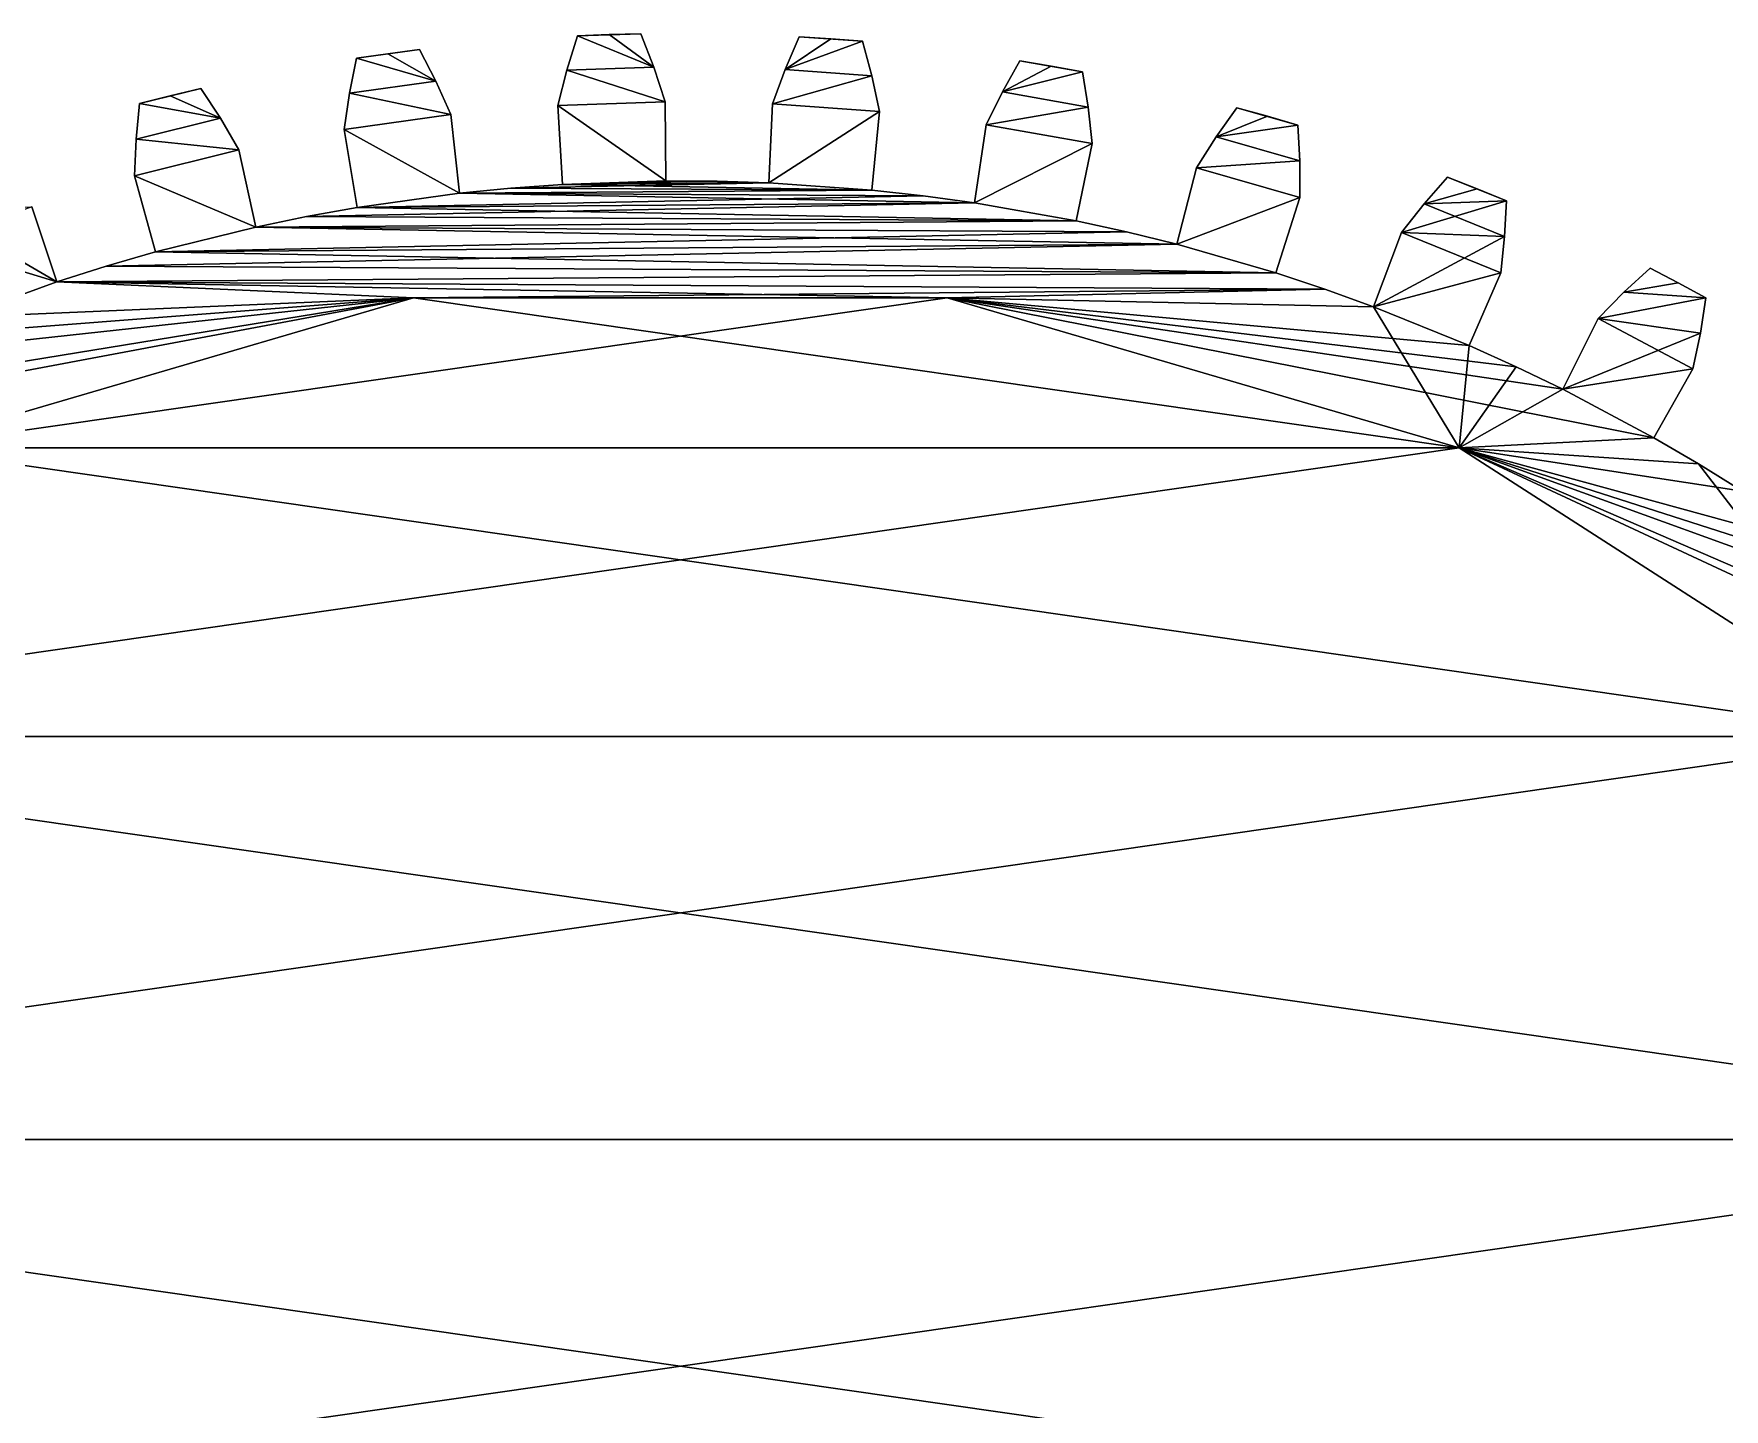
# Model space of a CAD drawing. Header units: inches. Extents: x -30 to 30, y -30 to 30.
# Drawn here: x -9.14 to 14.75, y 10.51 to 29.96 of the extents above; entities that cross this region are included whole.
import ezdxf

# ---------------------------------------------------------------- set-up
doc = ezdxf.new("R2010")
doc.units = ezdxf.units.IN
doc.header["$LTSCALE"] = 65.185185
doc.header["$MEASUREMENT"] = 0
for name, color, linetype in [('1', 7, 'CONTINUOUS'), ('2', 7, 'CONTINUOUS'), ('213', 7, 'CONTINUOUS'), ('214', 7, 'CONTINUOUS'), ('215', 7, 'CONTINUOUS'), ('216', 7, 'CONTINUOUS'), ('217', 7, 'CONTINUOUS'), ('218', 7, 'CONTINUOUS'), ('219', 7, 'CONTINUOUS'), ('220', 7, 'CONTINUOUS'), ('221', 7, 'CONTINUOUS'), ('222', 7, 'CONTINUOUS'), ('223', 7, 'CONTINUOUS'), ('224', 7, 'CONTINUOUS'), ('225', 7, 'CONTINUOUS'), ('226', 7, 'CONTINUOUS'), ('227', 7, 'CONTINUOUS'), ('228', 7, 'CONTINUOUS'), ('229', 7, 'CONTINUOUS'), ('230', 7, 'CONTINUOUS'), ('231', 7, 'CONTINUOUS'), ('232', 7, 'CONTINUOUS'), ('233', 7, 'CONTINUOUS'), ('234', 7, 'CONTINUOUS'), ('235', 7, 'CONTINUOUS'), ('236', 7, 'CONTINUOUS'), ('33', 7, 'CONTINUOUS'), ('34', 7, 'CONTINUOUS'), ('36', 7, 'CONTINUOUS'), ('363', 7, 'CONTINUOUS'), ('364', 7, 'CONTINUOUS'), ('368', 7, 'CONTINUOUS'), ('369', 7, 'CONTINUOUS'), ('37', 7, 'CONTINUOUS'), ('38', 7, 'CONTINUOUS'), ('39', 7, 'CONTINUOUS'), ('40', 7, 'CONTINUOUS'), ('41', 7, 'CONTINUOUS'), ('42', 7, 'CONTINUOUS'), ('43', 7, 'CONTINUOUS'), ('44', 7, 'CONTINUOUS'), ('45', 7, 'CONTINUOUS'), ('46', 7, 'CONTINUOUS'), ('47', 7, 'CONTINUOUS'), ('48', 7, 'CONTINUOUS'), ('49', 7, 'CONTINUOUS'), ('50', 7, 'CONTINUOUS'), ('51', 7, 'CONTINUOUS'), ('52', 7, 'CONTINUOUS'), ('53', 7, 'CONTINUOUS'), ('54', 7, 'CONTINUOUS'), ('55', 7, 'CONTINUOUS'), ('56', 7, 'CONTINUOUS'), ('57', 7, 'CONTINUOUS'), ('58', 7, 'CONTINUOUS'), ('59', 7, 'CONTINUOUS')]:
    doc.layers.add(name, color=color, linetype=linetype)

msp = doc.modelspace()

# ---------------------------------------------------------------- linework, layer by layer
at = {"layer": '1', "color": 1, "linetype": 'CONTINUOUS'}
for points in [[(-1.456, 29.931), (-0.377, 29.491), (-1.606, 29.449), (-1.456, 29.931)], [(-0.377, 29.491), (-1.456, 29.931), (-1.008, 29.95), (-0.377, 29.491)], [(-0.559, 29.961), (-0.377, 29.491), (-1.008, 29.95), (-0.559, 29.961)], [(1.681, 29.919), (2.575, 29.856), (1.481, 29.456), (1.681, 29.919)], [(2.575, 29.856), (1.681, 29.919), (2.128, 29.891), (2.575, 29.856)], [(-3.458, 29.29), (-4.576, 29.615), (-4.133, 29.68), (-3.458, 29.29)], [(-3.688, 29.739), (-3.458, 29.29), (-4.133, 29.68), (-3.688, 29.739)], [(2.575, 29.856), (2.707, 29.369), (1.481, 29.456), (2.575, 29.856)], [(-4.576, 29.615), (-3.458, 29.29), (-4.675, 29.12), (-4.576, 29.615)], [(-0.216, 28.999), (-1.734, 28.948), (-1.606, 29.449), (-0.216, 28.999)], [(-0.377, 29.491), (-0.216, 28.999), (-1.606, 29.449), (-0.377, 29.491)], [(2.707, 29.369), (1.302, 28.971), (1.481, 29.456), (2.707, 29.369)], [(4.799, 29.58), (5.682, 29.423), (4.552, 29.14), (4.799, 29.58)], [(5.682, 29.423), (5.762, 28.925), (4.552, 29.14), (5.682, 29.423)], [(5.682, 29.423), (4.799, 29.58), (5.241, 29.505), (5.682, 29.423)], [(-6.777, 29.19), (-6.501, 28.768), (-7.213, 29.086), (-6.777, 29.19)], [(-3.458, 29.29), (-3.246, 28.818), (-4.675, 29.12), (-3.458, 29.29)], [(2.707, 29.369), (2.816, 28.863), (1.302, 28.971), (2.707, 29.369)], [(-7.647, 28.974), (-6.501, 28.768), (-7.694, 28.472), (-7.647, 28.974)], [(-6.501, 28.768), (-7.647, 28.974), (-7.213, 29.086), (-6.501, 28.768)], [(-3.246, 28.818), (-4.75, 28.608), (-4.675, 29.12), (-3.246, 28.818)], [(-1.734, 28.948), (-0.216, 28.999), (-0.208, 27.881), (-1.734, 28.948)], [(-1.734, 28.948), (-0.208, 27.881), (-1.667, 27.832), (-1.734, 28.948)], [(1.302, 28.971), (2.816, 28.863), (1.252, 27.853), (1.302, 28.971)], [(5.762, 28.925), (4.323, 28.676), (4.552, 29.14), (5.762, 28.925)], [(5.762, 28.925), (5.818, 28.41), (4.323, 28.676), (5.762, 28.925)], [(7.865, 28.916), (8.726, 28.668), (7.573, 28.504), (7.865, 28.916)], [(8.726, 28.668), (7.865, 28.916), (8.297, 28.795), (8.726, 28.668)], [(-6.501, 28.768), (-6.241, 28.321), (-7.694, 28.472), (-6.501, 28.768)], [(-4.75, 28.608), (-3.246, 28.818), (-3.121, 27.706), (-4.75, 28.608)], [(2.816, 28.863), (2.708, 27.75), (1.252, 27.853), (2.816, 28.863)], [(4.323, 28.676), (5.818, 28.41), (4.156, 27.57), (4.323, 28.676)], [(-6.241, 28.321), (-7.714, 27.955), (-7.694, 28.472), (-6.241, 28.321)], [(-4.75, 28.608), (-3.121, 27.706), (-4.567, 27.505), (-4.75, 28.608)], [(8.754, 28.164), (7.297, 28.067), (7.573, 28.504), (8.754, 28.164)], [(8.726, 28.668), (8.754, 28.164), (7.573, 28.504), (8.726, 28.668)], [(-7.714, 27.955), (-6.241, 28.321), (-6, 27.228), (-7.714, 27.955)], [(5.818, 28.41), (5.593, 27.315), (4.156, 27.57), (5.818, 28.41)], [(-7.714, 27.955), (-6, 27.228), (-7.417, 26.877), (-7.714, 27.955)], [(7.297, 28.067), (8.756, 27.647), (7.015, 26.985), (7.297, 28.067)], [(8.754, 28.164), (8.756, 27.647), (7.297, 28.067), (8.754, 28.164)], [(2.708, 27.75), (-3.121, 27.706), (-2.395, 27.778), (2.708, 27.75)], [(2.708, 27.75), (3.433, 27.669), (-3.121, 27.706), (2.708, 27.75)], [(-1.667, 27.832), (2.708, 27.75), (-2.395, 27.778), (-1.667, 27.832)], [(-0.208, 27.881), (1.252, 27.853), (-1.667, 27.832), (-0.208, 27.881)], [(1.252, 27.853), (2.708, 27.75), (-1.667, 27.832), (1.252, 27.853)], [(1.252, 27.853), (-0.208, 27.881), (0.522, 27.877), (1.252, 27.853)], [(10.844, 27.936), (11.675, 27.599), (10.511, 27.557), (10.844, 27.936)], [(11.675, 27.599), (10.844, 27.936), (11.261, 27.77), (11.675, 27.599)], [(-10.628, 27.512), (-9.167, 27.513), (-8.813, 26.452), (-10.628, 27.512)], [(-10.594, 26.996), (-10.628, 27.512), (-8.813, 26.452), (-10.594, 26.996)], [(-4.567, 27.505), (5.593, 27.315), (-5.285, 27.376), (-4.567, 27.505)], [(-3.121, 27.706), (4.156, 27.57), (-4.567, 27.505), (-3.121, 27.706)], [(4.156, 27.57), (5.593, 27.315), (-4.567, 27.505), (4.156, 27.57)], [(3.433, 27.669), (4.156, 27.57), (-3.121, 27.706), (3.433, 27.669)], [(8.756, 27.647), (8.418, 26.58), (7.015, 26.985), (8.756, 27.647)], [(11.65, 27.095), (10.191, 27.151), (10.511, 27.557), (11.65, 27.095)], [(11.675, 27.599), (11.65, 27.095), (10.511, 27.557), (11.675, 27.599)], [(5.593, 27.315), (-6, 27.228), (-5.285, 27.376), (5.593, 27.315)], [(5.593, 27.315), (6.307, 27.159), (-6, 27.228), (5.593, 27.315)], [(-6, 27.228), (7.015, 26.985), (-7.417, 26.877), (-6, 27.228)], [(6.307, 27.159), (7.015, 26.985), (-6, 27.228), (6.307, 27.159)], [(10.191, 27.151), (11.598, 26.58), (9.798, 26.103), (10.191, 27.151)], [(11.65, 27.095), (11.598, 26.58), (10.191, 27.151), (11.65, 27.095)], [(-10.594, 26.996), (-8.813, 26.452), (-10.186, 25.954), (-10.594, 26.996)], [(-7.417, 26.877), (8.418, 26.58), (-8.118, 26.674), (-7.417, 26.877)], [(7.015, 26.985), (8.418, 26.58), (-7.417, 26.877), (7.015, 26.985)], [(8.418, 26.58), (-8.813, 26.452), (-8.118, 26.674), (8.418, 26.58)], [(8.418, 26.58), (9.111, 26.351), (-8.813, 26.452), (8.418, 26.58)], [(11.598, 26.58), (11.15, 25.555), (9.798, 26.103), (11.598, 26.58)], [(13.705, 26.649), (14.102, 26.441), (13.334, 26.307), (13.705, 26.649)], [(-10.186, 25.954), (-8.813, 26.452), (-3.772, 26.23), (-10.186, 25.954)], [(-8.813, 26.452), (9.111, 26.351), (3.772, 26.23), (-8.813, 26.452)], [(-8.813, 26.452), (3.772, 26.23), (-3.772, 26.23), (-8.813, 26.452)], [(9.111, 26.351), (9.798, 26.103), (3.772, 26.23), (9.111, 26.351)], [(14.496, 26.227), (12.973, 25.937), (13.334, 26.307), (14.496, 26.227)], [(14.102, 26.441), (14.496, 26.227), (13.334, 26.307), (14.102, 26.441)], [(-10.186, 25.954), (-3.772, 26.23), (-11.009, 24.105), (-10.186, 25.954)], [(12.472, 24.936), (13.76, 24.249), (3.772, 26.23), (12.472, 24.936)], [(13.76, 24.249), (11.009, 24.105), (3.772, 26.23), (13.76, 24.249)], [(11.15, 25.555), (11.815, 25.254), (3.772, 26.23), (11.15, 25.555)], [(9.798, 26.103), (11.15, 25.555), (3.772, 26.23), (9.798, 26.103)], [(11.815, 25.254), (12.472, 24.936), (3.772, 26.23), (11.815, 25.254)], [(14.496, 26.227), (14.419, 25.728), (12.973, 25.937), (14.496, 26.227)], [(12.973, 25.937), (14.312, 25.222), (12.472, 24.936), (12.973, 25.937)], [(14.419, 25.728), (14.312, 25.222), (12.973, 25.937), (14.419, 25.728)], [(14.312, 25.222), (13.76, 24.249), (12.472, 24.936), (14.312, 25.222)], [(13.76, 24.249), (14.39, 23.881), (11.009, 24.105), (13.76, 24.249)], [(18.501, 20.858), (19.041, 20.367), (11.009, 24.105), (18.501, 20.858)], [(17.384, 21.798), (18.501, 20.858), (11.009, 24.105), (17.384, 21.798)], [(19.041, 20.367), (17.354, 20.027), (11.009, 24.105), (19.041, 20.367)], [(16.22, 22.678), (16.808, 22.246), (11.009, 24.105), (16.22, 22.678)], [(15.011, 23.496), (16.22, 22.678), (11.009, 24.105), (15.011, 23.496)], [(16.808, 22.246), (17.384, 21.798), (11.009, 24.105), (16.808, 22.246)], [(14.39, 23.881), (15.011, 23.496), (11.009, 24.105), (14.39, 23.881)]]:
    msp.add_3dface(points, dxfattribs=at)
at = {"layer": '2', "color": 1, "linetype": 'CONTINUOUS'}
for points in [[(-1.456, 29.931, 6), (-1.606, 29.449, 6), (-0.377, 29.491, 6), (-1.456, 29.931, 6)], [(-1.008, 29.95, 6), (-1.456, 29.931, 6), (-0.559, 29.961, 6), (-1.008, 29.95, 6)], [(-0.559, 29.961, 6), (-1.456, 29.931, 6), (-0.377, 29.491, 6), (-0.559, 29.961, 6)], [(1.681, 29.919, 6), (1.481, 29.456, 6), (2.128, 29.891, 6), (1.681, 29.919, 6)], [(2.128, 29.891, 6), (1.481, 29.456, 6), (2.575, 29.856, 6), (2.128, 29.891, 6)], [(-4.133, 29.68, 6), (-4.576, 29.615, 6), (-3.688, 29.739, 6), (-4.133, 29.68, 6)], [(-3.688, 29.739, 6), (-4.576, 29.615, 6), (-3.458, 29.29, 6), (-3.688, 29.739, 6)], [(2.575, 29.856, 6), (1.481, 29.456, 6), (2.707, 29.369, 6), (2.575, 29.856, 6)], [(-4.576, 29.615, 6), (-4.675, 29.12, 6), (-3.458, 29.29, 6), (-4.576, 29.615, 6)], [(-1.606, 29.449, 6), (-1.734, 28.948, 6), (-0.216, 28.999, 6), (-1.606, 29.449, 6)], [(-0.377, 29.491, 6), (-1.606, 29.449, 6), (-0.216, 28.999, 6), (-0.377, 29.491, 6)], [(1.481, 29.456, 6), (1.302, 28.971, 6), (2.707, 29.369, 6), (1.481, 29.456, 6)], [(4.799, 29.58, 6), (4.552, 29.14, 6), (5.241, 29.505, 6), (4.799, 29.58, 6)], [(5.241, 29.505, 6), (4.552, 29.14, 6), (5.682, 29.423, 6), (5.241, 29.505, 6)], [(5.682, 29.423, 6), (4.552, 29.14, 6), (5.762, 28.925, 6), (5.682, 29.423, 6)], [(-7.213, 29.086, 6), (-7.647, 28.974, 6), (-6.777, 29.19, 6), (-7.213, 29.086, 6)], [(-6.777, 29.19, 6), (-7.647, 28.974, 6), (-6.501, 28.768, 6), (-6.777, 29.19, 6)], [(-3.458, 29.29, 6), (-4.675, 29.12, 6), (-3.246, 28.818, 6), (-3.458, 29.29, 6)], [(2.707, 29.369, 6), (1.302, 28.971, 6), (2.816, 28.863, 6), (2.707, 29.369, 6)], [(-7.647, 28.974, 6), (-7.694, 28.472, 6), (-6.501, 28.768, 6), (-7.647, 28.974, 6)], [(-4.675, 29.12, 6), (-4.75, 28.608, 6), (-3.246, 28.818, 6), (-4.675, 29.12, 6)], [(-0.216, 28.999, 6), (-1.734, 28.948, 6), (-0.208, 27.881, 6), (-0.216, 28.999, 6)], [(-1.734, 28.948, 6), (-1.667, 27.832, 6), (-0.208, 27.881, 6), (-1.734, 28.948, 6)], [(1.302, 28.971, 6), (1.252, 27.853, 6), (2.816, 28.863, 6), (1.302, 28.971, 6)], [(4.552, 29.14, 6), (4.323, 28.676, 6), (5.762, 28.925, 6), (4.552, 29.14, 6)], [(5.762, 28.925, 6), (4.323, 28.676, 6), (5.818, 28.41, 6), (5.762, 28.925, 6)], [(7.865, 28.916, 6), (7.573, 28.504, 6), (8.297, 28.795, 6), (7.865, 28.916, 6)], [(-6.501, 28.768, 6), (-7.694, 28.472, 6), (-6.241, 28.321, 6), (-6.501, 28.768, 6)], [(-3.246, 28.818, 6), (-4.75, 28.608, 6), (-3.121, 27.706, 6), (-3.246, 28.818, 6)], [(2.816, 28.863, 6), (1.252, 27.853, 6), (2.708, 27.75, 6), (2.816, 28.863, 6)], [(4.323, 28.676, 6), (4.156, 27.57, 6), (5.818, 28.41, 6), (4.323, 28.676, 6)], [(8.297, 28.795, 6), (7.573, 28.504, 6), (8.726, 28.668, 6), (8.297, 28.795, 6)], [(-7.694, 28.472, 6), (-7.714, 27.955, 6), (-6.241, 28.321, 6), (-7.694, 28.472, 6)], [(-4.75, 28.608, 6), (-4.567, 27.505, 6), (-3.121, 27.706, 6), (-4.75, 28.608, 6)], [(7.573, 28.504, 6), (7.297, 28.067, 6), (8.754, 28.164, 6), (7.573, 28.504, 6)], [(8.726, 28.668, 6), (7.573, 28.504, 6), (8.754, 28.164, 6), (8.726, 28.668, 6)], [(-6.241, 28.321, 6), (-7.714, 27.955, 6), (-6, 27.228, 6), (-6.241, 28.321, 6)], [(5.818, 28.41, 6), (4.156, 27.57, 6), (5.593, 27.315, 6), (5.818, 28.41, 6)], [(-7.714, 27.955, 6), (-7.417, 26.877, 6), (-6, 27.228, 6), (-7.714, 27.955, 6)], [(7.297, 28.067, 6), (7.015, 26.985, 6), (8.756, 27.647, 6), (7.297, 28.067, 6)], [(8.754, 28.164, 6), (7.297, 28.067, 6), (8.756, 27.647, 6), (8.754, 28.164, 6)], [(-2.395, 27.778, 6), (-3.121, 27.706, 6), (2.708, 27.75, 6), (-2.395, 27.778, 6)], [(2.708, 27.75, 6), (-3.121, 27.706, 6), (3.433, 27.669, 6), (2.708, 27.75, 6)], [(-1.667, 27.832, 6), (-2.395, 27.778, 6), (1.252, 27.853, 6), (-1.667, 27.832, 6)], [(1.252, 27.853, 6), (-2.395, 27.778, 6), (2.708, 27.75, 6), (1.252, 27.853, 6)], [(-0.208, 27.881, 6), (-1.667, 27.832, 6), (0.522, 27.877, 6), (-0.208, 27.881, 6)], [(0.522, 27.877, 6), (-1.667, 27.832, 6), (1.252, 27.853, 6), (0.522, 27.877, 6)], [(10.844, 27.936, 6), (10.511, 27.557, 6), (11.261, 27.77, 6), (10.844, 27.936, 6)], [(11.261, 27.77, 6), (10.511, 27.557, 6), (11.675, 27.599, 6), (11.261, 27.77, 6)], [(-9.167, 27.513, 6), (-10.594, 26.996, 6), (-8.813, 26.452, 6), (-9.167, 27.513, 6)], [(-4.567, 27.505, 6), (-5.285, 27.376, 6), (4.156, 27.57, 6), (-4.567, 27.505, 6)], [(4.156, 27.57, 6), (-5.285, 27.376, 6), (5.593, 27.315, 6), (4.156, 27.57, 6)], [(-3.121, 27.706, 6), (-4.567, 27.505, 6), (3.433, 27.669, 6), (-3.121, 27.706, 6)], [(3.433, 27.669, 6), (-4.567, 27.505, 6), (4.156, 27.57, 6), (3.433, 27.669, 6)], [(8.756, 27.647, 6), (7.015, 26.985, 6), (8.418, 26.58, 6), (8.756, 27.647, 6)], [(10.511, 27.557, 6), (10.191, 27.151, 6), (11.675, 27.599, 6), (10.511, 27.557, 6)], [(11.675, 27.599, 6), (10.191, 27.151, 6), (11.65, 27.095, 6), (11.675, 27.599, 6)], [(-5.285, 27.376, 6), (-6, 27.228, 6), (5.593, 27.315, 6), (-5.285, 27.376, 6)], [(5.593, 27.315, 6), (-6, 27.228, 6), (6.307, 27.159, 6), (5.593, 27.315, 6)], [(-6, 27.228, 6), (-7.417, 26.877, 6), (6.307, 27.159, 6), (-6, 27.228, 6)], [(6.307, 27.159, 6), (-7.417, 26.877, 6), (7.015, 26.985, 6), (6.307, 27.159, 6)], [(10.191, 27.151, 6), (9.798, 26.103, 6), (11.65, 27.095, 6), (10.191, 27.151, 6)], [(11.65, 27.095, 6), (9.798, 26.103, 6), (11.598, 26.58, 6), (11.65, 27.095, 6)], [(-10.594, 26.996, 6), (-10.186, 25.954, 6), (-8.813, 26.452, 6), (-10.594, 26.996, 6)], [(-7.417, 26.877, 6), (-8.118, 26.674, 6), (7.015, 26.985, 6), (-7.417, 26.877, 6)], [(7.015, 26.985, 6), (-8.118, 26.674, 6), (8.418, 26.58, 6), (7.015, 26.985, 6)], [(-8.118, 26.674, 6), (-8.813, 26.452, 6), (8.418, 26.58, 6), (-8.118, 26.674, 6)], [(8.418, 26.58, 6), (-8.813, 26.452, 6), (9.111, 26.351, 6), (8.418, 26.58, 6)], [(11.598, 26.58, 6), (9.798, 26.103, 6), (11.15, 25.555, 6), (11.598, 26.58, 6)], [(13.705, 26.649, 6), (13.334, 26.307, 6), (14.102, 26.441, 6), (13.705, 26.649, 6)], [(-8.813, 26.452, 6), (-10.186, 25.954, 6), (-3.772, 26.23, 6), (-8.813, 26.452, 6)], [(9.111, 26.351, 6), (-8.813, 26.452, 6), (-3.772, 26.23, 6), (9.111, 26.351, 6)], [(3.772, 26.23, 6), (9.111, 26.351, 6), (-3.772, 26.23, 6), (3.772, 26.23, 6)], [(9.798, 26.103, 6), (9.111, 26.351, 6), (3.772, 26.23, 6), (9.798, 26.103, 6)], [(13.334, 26.307, 6), (12.973, 25.937, 6), (14.496, 26.227, 6), (13.334, 26.307, 6)], [(14.102, 26.441, 6), (13.334, 26.307, 6), (14.496, 26.227, 6), (14.102, 26.441, 6)], [(-12.843, 24.748, 6), (-13.486, 24.403, 6), (-3.772, 26.23, 6), (-12.843, 24.748, 6)], [(-3.772, 26.23, 6), (-13.486, 24.403, 6), (-11.009, 24.105, 6), (-3.772, 26.23, 6)], [(-11.53, 25.386, 6), (-12.843, 24.748, 6), (-3.772, 26.23, 6), (-11.53, 25.386, 6)], [(-10.862, 25.679, 6), (-11.53, 25.386, 6), (-3.772, 26.23, 6), (-10.862, 25.679, 6)], [(-10.186, 25.954, 6), (-10.862, 25.679, 6), (-3.772, 26.23, 6), (-10.186, 25.954, 6)], [(11.009, 24.105, 6), (9.798, 26.103, 6), (3.772, 26.23, 6), (11.009, 24.105, 6)], [(11.15, 25.555, 6), (9.798, 26.103, 6), (11.009, 24.105, 6), (11.15, 25.555, 6)], [(14.496, 26.227, 6), (12.973, 25.937, 6), (14.419, 25.728, 6), (14.496, 26.227, 6)], [(12.973, 25.937, 6), (12.472, 24.936, 6), (14.419, 25.728, 6), (12.973, 25.937, 6)], [(14.419, 25.728, 6), (12.472, 24.936, 6), (14.312, 25.222, 6), (14.419, 25.728, 6)], [(11.815, 25.254, 6), (11.15, 25.555, 6), (11.009, 24.105, 6), (11.815, 25.254, 6)], [(12.472, 24.936, 6), (11.815, 25.254, 6), (11.009, 24.105, 6), (12.472, 24.936, 6)], [(14.312, 25.222, 6), (12.472, 24.936, 6), (13.76, 24.249, 6), (14.312, 25.222, 6)], [(13.76, 24.249, 6), (12.472, 24.936, 6), (11.009, 24.105, 6), (13.76, 24.249, 6)], [(14.39, 23.881, 6), (13.76, 24.249, 6), (11.009, 24.105, 6), (14.39, 23.881, 6)], [(17.354, 20.027, 6), (14.39, 23.881, 6), (11.009, 24.105, 6), (17.354, 20.027, 6)], [(15.011, 23.496, 6), (14.39, 23.881, 6), (17.354, 20.027, 6), (15.011, 23.496, 6)]]:
    msp.add_3dface(points, dxfattribs=at)
at = {"layer": '213', "color": 1, "linetype": 'CONTINUOUS'}
for points in [[(14.496, 26.227, 6), (14.419, 25.728, 6), (14.496, 26.227), (14.496, 26.227, 6)], [(14.496, 26.227), (14.419, 25.728, 6), (14.419, 25.728), (14.496, 26.227)], [(14.419, 25.728, 6), (14.312, 25.222, 6), (14.419, 25.728), (14.419, 25.728, 6)], [(14.312, 25.222, 6), (14.312, 25.222), (14.419, 25.728), (14.312, 25.222, 6)]]:
    msp.add_3dface(points, dxfattribs=at)
at = {"layer": '214', "color": 1, "linetype": 'CONTINUOUS'}
for points in [[(13.705, 26.649, 6), (14.102, 26.441, 6), (13.705, 26.649), (13.705, 26.649, 6)], [(13.705, 26.649), (14.102, 26.441, 6), (14.102, 26.441), (13.705, 26.649)], [(14.102, 26.441, 6), (14.496, 26.227, 6), (14.102, 26.441), (14.102, 26.441, 6)], [(14.496, 26.227, 6), (14.496, 26.227), (14.102, 26.441), (14.496, 26.227, 6)]]:
    msp.add_3dface(points, dxfattribs=at)
at = {"layer": '215', "color": 1, "linetype": 'CONTINUOUS'}
for points in [[(13.334, 26.307, 6), (13.705, 26.649, 6), (13.334, 26.307), (13.334, 26.307, 6)], [(13.705, 26.649, 6), (13.705, 26.649), (13.334, 26.307), (13.705, 26.649, 6)], [(12.973, 25.937, 6), (13.334, 26.307, 6), (12.973, 25.937), (12.973, 25.937, 6)], [(12.973, 25.937), (13.334, 26.307, 6), (13.334, 26.307), (12.973, 25.937)]]:
    msp.add_3dface(points, dxfattribs=at)
at = {"layer": '216', "color": 1, "linetype": 'CONTINUOUS'}
for points in [[(11.675, 27.599, 6), (11.65, 27.095, 6), (11.675, 27.599), (11.675, 27.599, 6)], [(11.675, 27.599), (11.65, 27.095, 6), (11.65, 27.095), (11.675, 27.599)], [(11.65, 27.095, 6), (11.598, 26.58, 6), (11.65, 27.095), (11.65, 27.095, 6)], [(11.598, 26.58, 6), (11.598, 26.58), (11.65, 27.095), (11.598, 26.58, 6)]]:
    msp.add_3dface(points, dxfattribs=at)
at = {"layer": '217', "color": 1, "linetype": 'CONTINUOUS'}
for points in [[(10.844, 27.936, 6), (11.261, 27.77, 6), (10.844, 27.936), (10.844, 27.936, 6)], [(10.844, 27.936), (11.261, 27.77, 6), (11.261, 27.77), (10.844, 27.936)], [(11.261, 27.77, 6), (11.675, 27.599, 6), (11.261, 27.77), (11.261, 27.77, 6)], [(11.675, 27.599, 6), (11.675, 27.599), (11.261, 27.77), (11.675, 27.599, 6)]]:
    msp.add_3dface(points, dxfattribs=at)
at = {"layer": '218', "color": 1, "linetype": 'CONTINUOUS'}
for points in [[(10.511, 27.557, 6), (10.844, 27.936, 6), (10.511, 27.557), (10.511, 27.557, 6)], [(10.844, 27.936, 6), (10.844, 27.936), (10.511, 27.557), (10.844, 27.936, 6)], [(10.191, 27.151, 6), (10.511, 27.557, 6), (10.191, 27.151), (10.191, 27.151, 6)], [(10.191, 27.151), (10.511, 27.557, 6), (10.511, 27.557), (10.191, 27.151)]]:
    msp.add_3dface(points, dxfattribs=at)
at = {"layer": '219', "color": 1, "linetype": 'CONTINUOUS'}
for points in [[(8.726, 28.668, 6), (8.754, 28.164, 6), (8.726, 28.668), (8.726, 28.668, 6)], [(8.726, 28.668), (8.754, 28.164, 6), (8.754, 28.164), (8.726, 28.668)], [(8.754, 28.164, 6), (8.756, 27.647, 6), (8.754, 28.164), (8.754, 28.164, 6)], [(8.756, 27.647, 6), (8.756, 27.647), (8.754, 28.164), (8.756, 27.647, 6)]]:
    msp.add_3dface(points, dxfattribs=at)
at = {"layer": '220', "color": 1, "linetype": 'CONTINUOUS'}
for points in [[(7.865, 28.916, 6), (8.297, 28.795, 6), (7.865, 28.916), (7.865, 28.916, 6)], [(7.865, 28.916), (8.297, 28.795, 6), (8.297, 28.795), (7.865, 28.916)], [(8.297, 28.795, 6), (8.726, 28.668, 6), (8.297, 28.795), (8.297, 28.795, 6)], [(8.726, 28.668, 6), (8.726, 28.668), (8.297, 28.795), (8.726, 28.668, 6)]]:
    msp.add_3dface(points, dxfattribs=at)
at = {"layer": '221', "color": 1, "linetype": 'CONTINUOUS'}
for points in [[(7.573, 28.504, 6), (7.865, 28.916, 6), (7.573, 28.504), (7.573, 28.504, 6)], [(7.865, 28.916, 6), (7.865, 28.916), (7.573, 28.504), (7.865, 28.916, 6)], [(7.297, 28.067, 6), (7.573, 28.504, 6), (7.297, 28.067), (7.297, 28.067, 6)], [(7.297, 28.067), (7.573, 28.504, 6), (7.573, 28.504), (7.297, 28.067)]]:
    msp.add_3dface(points, dxfattribs=at)
at = {"layer": '222', "color": 1, "linetype": 'CONTINUOUS'}
for points in [[(5.682, 29.423, 6), (5.762, 28.925, 6), (5.682, 29.423), (5.682, 29.423, 6)], [(5.682, 29.423), (5.762, 28.925, 6), (5.762, 28.925), (5.682, 29.423)], [(5.762, 28.925, 6), (5.818, 28.41, 6), (5.762, 28.925), (5.762, 28.925, 6)], [(5.818, 28.41, 6), (5.818, 28.41), (5.762, 28.925), (5.818, 28.41, 6)]]:
    msp.add_3dface(points, dxfattribs=at)
at = {"layer": '223', "color": 1, "linetype": 'CONTINUOUS'}
for points in [[(4.799, 29.58, 6), (5.241, 29.505, 6), (4.799, 29.58), (4.799, 29.58, 6)], [(4.799, 29.58), (5.241, 29.505, 6), (5.241, 29.505), (4.799, 29.58)], [(5.241, 29.505, 6), (5.682, 29.423, 6), (5.241, 29.505), (5.241, 29.505, 6)], [(5.682, 29.423, 6), (5.682, 29.423), (5.241, 29.505), (5.682, 29.423, 6)]]:
    msp.add_3dface(points, dxfattribs=at)
at = {"layer": '224', "color": 1, "linetype": 'CONTINUOUS'}
for points in [[(4.552, 29.14, 6), (4.799, 29.58, 6), (4.552, 29.14), (4.552, 29.14, 6)], [(4.799, 29.58, 6), (4.799, 29.58), (4.552, 29.14), (4.799, 29.58, 6)], [(4.323, 28.676, 6), (4.552, 29.14, 6), (4.323, 28.676), (4.323, 28.676, 6)], [(4.323, 28.676), (4.552, 29.14, 6), (4.552, 29.14), (4.323, 28.676)]]:
    msp.add_3dface(points, dxfattribs=at)
at = {"layer": '225', "color": 1, "linetype": 'CONTINUOUS'}
for points in [[(2.575, 29.856, 6), (2.707, 29.369, 6), (2.575, 29.856), (2.575, 29.856, 6)], [(2.575, 29.856), (2.707, 29.369, 6), (2.707, 29.369), (2.575, 29.856)], [(2.707, 29.369, 6), (2.816, 28.863, 6), (2.707, 29.369), (2.707, 29.369, 6)], [(2.816, 28.863, 6), (2.816, 28.863), (2.707, 29.369), (2.816, 28.863, 6)]]:
    msp.add_3dface(points, dxfattribs=at)
at = {"layer": '226', "color": 1, "linetype": 'CONTINUOUS'}
for points in [[(1.681, 29.919, 6), (2.128, 29.891, 6), (1.681, 29.919), (1.681, 29.919, 6)], [(1.681, 29.919), (2.128, 29.891, 6), (2.128, 29.891), (1.681, 29.919)], [(2.128, 29.891, 6), (2.575, 29.856, 6), (2.128, 29.891), (2.128, 29.891, 6)], [(2.575, 29.856, 6), (2.575, 29.856), (2.128, 29.891), (2.575, 29.856, 6)]]:
    msp.add_3dface(points, dxfattribs=at)
at = {"layer": '227', "color": 1, "linetype": 'CONTINUOUS'}
for points in [[(1.481, 29.456, 6), (1.681, 29.919, 6), (1.481, 29.456), (1.481, 29.456, 6)], [(1.681, 29.919, 6), (1.681, 29.919), (1.481, 29.456), (1.681, 29.919, 6)], [(1.302, 28.971, 6), (1.481, 29.456, 6), (1.302, 28.971), (1.302, 28.971, 6)], [(1.302, 28.971), (1.481, 29.456, 6), (1.481, 29.456), (1.302, 28.971)]]:
    msp.add_3dface(points, dxfattribs=at)
at = {"layer": '228', "color": 1, "linetype": 'CONTINUOUS'}
for points in [[(-0.559, 29.961, 6), (-0.377, 29.491, 6), (-0.559, 29.961), (-0.559, 29.961, 6)], [(-0.559, 29.961), (-0.377, 29.491, 6), (-0.377, 29.491), (-0.559, 29.961)], [(-0.377, 29.491, 6), (-0.216, 28.999, 6), (-0.377, 29.491), (-0.377, 29.491, 6)], [(-0.216, 28.999, 6), (-0.216, 28.999), (-0.377, 29.491), (-0.216, 28.999, 6)]]:
    msp.add_3dface(points, dxfattribs=at)
at = {"layer": '229', "color": 1, "linetype": 'CONTINUOUS'}
for points in [[(-1.456, 29.931, 6), (-1.008, 29.95, 6), (-1.456, 29.931), (-1.456, 29.931, 6)], [(-1.456, 29.931), (-1.008, 29.95, 6), (-1.008, 29.95), (-1.456, 29.931)], [(-1.008, 29.95, 6), (-0.559, 29.961, 6), (-1.008, 29.95), (-1.008, 29.95, 6)], [(-0.559, 29.961, 6), (-0.559, 29.961), (-1.008, 29.95), (-0.559, 29.961, 6)]]:
    msp.add_3dface(points, dxfattribs=at)
at = {"layer": '230', "color": 1, "linetype": 'CONTINUOUS'}
for points in [[(-1.606, 29.449, 6), (-1.456, 29.931, 6), (-1.606, 29.449), (-1.606, 29.449, 6)], [(-1.456, 29.931, 6), (-1.456, 29.931), (-1.606, 29.449), (-1.456, 29.931, 6)], [(-1.734, 28.948, 6), (-1.606, 29.449, 6), (-1.734, 28.948), (-1.734, 28.948, 6)], [(-1.734, 28.948), (-1.606, 29.449, 6), (-1.606, 29.449), (-1.734, 28.948)]]:
    msp.add_3dface(points, dxfattribs=at)
at = {"layer": '231', "color": 1, "linetype": 'CONTINUOUS'}
for points in [[(-3.688, 29.739, 6), (-3.458, 29.29, 6), (-3.688, 29.739), (-3.688, 29.739, 6)], [(-3.688, 29.739), (-3.458, 29.29, 6), (-3.458, 29.29), (-3.688, 29.739)], [(-3.458, 29.29, 6), (-3.246, 28.818, 6), (-3.458, 29.29), (-3.458, 29.29, 6)], [(-3.246, 28.818, 6), (-3.246, 28.818), (-3.458, 29.29), (-3.246, 28.818, 6)]]:
    msp.add_3dface(points, dxfattribs=at)
at = {"layer": '232', "color": 1, "linetype": 'CONTINUOUS'}
for points in [[(-4.576, 29.615, 6), (-4.133, 29.68, 6), (-4.576, 29.615), (-4.576, 29.615, 6)], [(-4.576, 29.615), (-4.133, 29.68, 6), (-4.133, 29.68), (-4.576, 29.615)], [(-4.133, 29.68, 6), (-3.688, 29.739, 6), (-4.133, 29.68), (-4.133, 29.68, 6)], [(-3.688, 29.739, 6), (-3.688, 29.739), (-4.133, 29.68), (-3.688, 29.739, 6)]]:
    msp.add_3dface(points, dxfattribs=at)
at = {"layer": '233', "color": 1, "linetype": 'CONTINUOUS'}
for points in [[(-4.675, 29.12, 6), (-4.576, 29.615, 6), (-4.675, 29.12), (-4.675, 29.12, 6)], [(-4.576, 29.615, 6), (-4.576, 29.615), (-4.675, 29.12), (-4.576, 29.615, 6)], [(-4.75, 28.608, 6), (-4.675, 29.12, 6), (-4.75, 28.608), (-4.75, 28.608, 6)], [(-4.75, 28.608), (-4.675, 29.12, 6), (-4.675, 29.12), (-4.75, 28.608)]]:
    msp.add_3dface(points, dxfattribs=at)
at = {"layer": '234', "color": 1, "linetype": 'CONTINUOUS'}
for points in [[(-6.777, 29.19, 6), (-6.501, 28.768, 6), (-6.777, 29.19), (-6.777, 29.19, 6)], [(-6.777, 29.19), (-6.501, 28.768, 6), (-6.501, 28.768), (-6.777, 29.19)], [(-6.501, 28.768, 6), (-6.241, 28.321, 6), (-6.501, 28.768), (-6.501, 28.768, 6)], [(-6.241, 28.321, 6), (-6.241, 28.321), (-6.501, 28.768), (-6.241, 28.321, 6)]]:
    msp.add_3dface(points, dxfattribs=at)
at = {"layer": '235', "color": 1, "linetype": 'CONTINUOUS'}
for points in [[(-7.213, 29.086, 6), (-6.777, 29.19, 6), (-7.213, 29.086), (-7.213, 29.086, 6)], [(-6.777, 29.19, 6), (-6.777, 29.19), (-7.213, 29.086), (-6.777, 29.19, 6)], [(-7.647, 28.974, 6), (-7.213, 29.086, 6), (-7.647, 28.974), (-7.647, 28.974, 6)], [(-7.647, 28.974), (-7.213, 29.086, 6), (-7.213, 29.086), (-7.647, 28.974)]]:
    msp.add_3dface(points, dxfattribs=at)
at = {"layer": '236', "color": 1, "linetype": 'CONTINUOUS'}
for points in [[(-7.694, 28.472, 6), (-7.647, 28.974, 6), (-7.694, 28.472), (-7.694, 28.472, 6)], [(-7.647, 28.974, 6), (-7.647, 28.974), (-7.694, 28.472), (-7.647, 28.974, 6)], [(-7.714, 27.955, 6), (-7.694, 28.472, 6), (-7.714, 27.955), (-7.714, 27.955, 6)], [(-7.714, 27.955), (-7.694, 28.472, 6), (-7.694, 28.472), (-7.714, 27.955)]]:
    msp.add_3dface(points, dxfattribs=at)
at = {"layer": '33', "color": 1, "linetype": 'CONTINUOUS'}
for points in [[(14.312, 25.222, 6), (13.76, 24.249, 6), (13.76, 24.249), (14.312, 25.222, 6)], [(14.312, 25.222), (14.312, 25.222, 6), (13.76, 24.249), (14.312, 25.222)]]:
    msp.add_3dface(points, dxfattribs=at)
at = {"layer": '34', "color": 1, "linetype": 'CONTINUOUS'}
for points in [[(13.76, 24.249, 6), (14.39, 23.881, 6), (13.76, 24.249), (13.76, 24.249, 6)], [(13.76, 24.249), (14.39, 23.881, 6), (14.39, 23.881), (13.76, 24.249)], [(14.39, 23.881, 6), (15.011, 23.496, 6), (14.39, 23.881), (14.39, 23.881, 6)], [(15.011, 23.496, 6), (15.011, 23.496), (14.39, 23.881), (15.011, 23.496, 6)]]:
    msp.add_3dface(points, dxfattribs=at)
at = {"layer": '36', "color": 1, "linetype": 'CONTINUOUS'}
for points in [[(11.598, 26.58, 6), (11.15, 25.555, 6), (11.15, 25.555), (11.598, 26.58, 6)], [(11.598, 26.58), (11.598, 26.58, 6), (11.15, 25.555), (11.598, 26.58)]]:
    msp.add_3dface(points, dxfattribs=at)
at = {"layer": '363', "color": 1, "linetype": 'CONTINUOUS'}
for points in [[(-3.771, 26.23, 5), (-11.008, 24.105, 5), (3.771, 26.23, 5), (-3.771, 26.23, 5)], [(3.771, 26.23, 5), (-11.008, 24.105, 5), (11.008, 24.105, 5), (3.771, 26.23, 5)], [(-11.008, 24.105, 5), (-17.354, 20.027, 5), (11.008, 24.105, 5), (-11.008, 24.105, 5)], [(11.008, 24.105, 5), (-17.354, 20.027, 5), (17.354, 20.027, 5), (11.008, 24.105, 5)], [(-17.354, 20.027, 5), (-22.293, 14.327, 5), (17.354, 20.027, 5), (-17.354, 20.027, 5)], [(17.354, 20.027, 5), (-22.293, 14.327, 5), (22.293, 14.327, 5), (17.354, 20.027, 5)], [(-22.293, 14.327, 5), (-25.427, 7.466, 5), (22.293, 14.327, 5), (-22.293, 14.327, 5)], [(22.293, 14.327, 5), (-25.427, 7.466, 5), (25.427, 7.466, 5), (22.293, 14.327, 5)]]:
    msp.add_3dface(points, dxfattribs=at)
at = {"layer": '364', "color": 1, "linetype": 'CONTINUOUS'}
for points in [[(-3.772, 26.23, 6), (-11.009, 24.105, 6), (-3.771, 26.23, 5), (-3.772, 26.23, 6)], [(-11.009, 24.105, 6), (-11.008, 24.105, 5), (-3.771, 26.23, 5), (-11.009, 24.105, 6)], [(3.772, 26.23, 6), (-3.772, 26.23, 6), (3.771, 26.23, 5), (3.772, 26.23, 6)], [(-3.772, 26.23, 6), (-3.771, 26.23, 5), (3.771, 26.23, 5), (-3.772, 26.23, 6)], [(3.772, 26.23, 6), (3.771, 26.23, 5), (11.008, 24.105, 5), (3.772, 26.23, 6)], [(11.009, 24.105, 6), (3.772, 26.23, 6), (11.008, 24.105, 5), (11.009, 24.105, 6)], [(11.009, 24.105, 6), (11.008, 24.105, 5), (17.354, 20.027, 5), (11.009, 24.105, 6)], [(17.354, 20.027, 6), (11.009, 24.105, 6), (17.354, 20.027, 5), (17.354, 20.027, 6)]]:
    msp.add_3dface(points, dxfattribs=at)
at = {"layer": '368', "color": 1, "linetype": 'CONTINUOUS'}
for points in [[(-3.771, 26.23, 1), (11.008, 24.105, 1), (-11.008, 24.105, 1), (-3.771, 26.23, 1)], [(3.771, 26.23, 1), (11.008, 24.105, 1), (-3.771, 26.23, 1), (3.771, 26.23, 1)], [(-11.008, 24.105, 1), (17.354, 20.027, 1), (-17.354, 20.027, 1), (-11.008, 24.105, 1)], [(11.008, 24.105, 1), (17.354, 20.027, 1), (-11.008, 24.105, 1), (11.008, 24.105, 1)], [(-17.354, 20.027, 1), (22.293, 14.327, 1), (-22.293, 14.327, 1), (-17.354, 20.027, 1)], [(17.354, 20.027, 1), (22.293, 14.327, 1), (-17.354, 20.027, 1), (17.354, 20.027, 1)], [(-22.293, 14.327, 1), (25.427, 7.466, 1), (-25.427, 7.466, 1), (-22.293, 14.327, 1)], [(22.293, 14.327, 1), (25.427, 7.466, 1), (-22.293, 14.327, 1), (22.293, 14.327, 1)]]:
    msp.add_3dface(points, dxfattribs=at)
at = {"layer": '369', "color": 1, "linetype": 'CONTINUOUS'}
for points in [[(-3.772, 26.23), (-11.008, 24.105, 1), (-11.009, 24.105), (-3.772, 26.23)], [(-3.771, 26.23, 1), (-11.008, 24.105, 1), (-3.772, 26.23), (-3.771, 26.23, 1)], [(3.772, 26.23), (-3.771, 26.23, 1), (-3.772, 26.23), (3.772, 26.23)], [(3.771, 26.23, 1), (-3.771, 26.23, 1), (3.772, 26.23), (3.771, 26.23, 1)], [(11.008, 24.105, 1), (3.771, 26.23, 1), (11.009, 24.105), (11.008, 24.105, 1)], [(11.009, 24.105), (3.771, 26.23, 1), (3.772, 26.23), (11.009, 24.105)], [(17.354, 20.027, 1), (11.008, 24.105, 1), (17.354, 20.027), (17.354, 20.027, 1)], [(17.354, 20.027), (11.008, 24.105, 1), (11.009, 24.105), (17.354, 20.027)]]:
    msp.add_3dface(points, dxfattribs=at)
at = {"layer": '37', "color": 1, "linetype": 'CONTINUOUS'}
for points in [[(11.15, 25.555, 6), (11.815, 25.254, 6), (11.15, 25.555), (11.15, 25.555, 6)], [(11.15, 25.555), (11.815, 25.254, 6), (11.815, 25.254), (11.15, 25.555)], [(11.815, 25.254, 6), (12.472, 24.936, 6), (11.815, 25.254), (11.815, 25.254, 6)], [(12.472, 24.936, 6), (12.472, 24.936), (11.815, 25.254), (12.472, 24.936, 6)]]:
    msp.add_3dface(points, dxfattribs=at)
at = {"layer": '38', "color": 1, "linetype": 'CONTINUOUS'}
for points in [[(12.472, 24.936, 6), (12.973, 25.937, 6), (12.973, 25.937), (12.472, 24.936, 6)], [(12.472, 24.936, 6), (12.973, 25.937), (12.472, 24.936), (12.472, 24.936, 6)]]:
    msp.add_3dface(points, dxfattribs=at)
at = {"layer": '39', "color": 1, "linetype": 'CONTINUOUS'}
for points in [[(8.756, 27.647, 6), (8.418, 26.58, 6), (8.418, 26.58), (8.756, 27.647, 6)], [(8.756, 27.647), (8.756, 27.647, 6), (8.418, 26.58), (8.756, 27.647)]]:
    msp.add_3dface(points, dxfattribs=at)
at = {"layer": '40', "color": 1, "linetype": 'CONTINUOUS'}
for points in [[(8.418, 26.58, 6), (9.111, 26.351, 6), (8.418, 26.58), (8.418, 26.58, 6)], [(8.418, 26.58), (9.111, 26.351, 6), (9.111, 26.351), (8.418, 26.58)], [(9.111, 26.351, 6), (9.798, 26.103, 6), (9.111, 26.351), (9.111, 26.351, 6)], [(9.798, 26.103, 6), (9.798, 26.103), (9.111, 26.351), (9.798, 26.103, 6)]]:
    msp.add_3dface(points, dxfattribs=at)
at = {"layer": '41', "color": 1, "linetype": 'CONTINUOUS'}
for points in [[(9.798, 26.103, 6), (10.191, 27.151, 6), (10.191, 27.151), (9.798, 26.103, 6)], [(9.798, 26.103, 6), (10.191, 27.151), (9.798, 26.103), (9.798, 26.103, 6)]]:
    msp.add_3dface(points, dxfattribs=at)
at = {"layer": '42', "color": 1, "linetype": 'CONTINUOUS'}
for points in [[(5.818, 28.41, 6), (5.593, 27.315, 6), (5.593, 27.315), (5.818, 28.41, 6)], [(5.818, 28.41), (5.818, 28.41, 6), (5.593, 27.315), (5.818, 28.41)]]:
    msp.add_3dface(points, dxfattribs=at)
at = {"layer": '43', "color": 1, "linetype": 'CONTINUOUS'}
for points in [[(5.593, 27.315, 6), (6.307, 27.159, 6), (5.593, 27.315), (5.593, 27.315, 6)], [(5.593, 27.315), (6.307, 27.159, 6), (6.307, 27.159), (5.593, 27.315)], [(6.307, 27.159, 6), (7.015, 26.985, 6), (6.307, 27.159), (6.307, 27.159, 6)], [(7.015, 26.985, 6), (7.015, 26.985), (6.307, 27.159), (7.015, 26.985, 6)]]:
    msp.add_3dface(points, dxfattribs=at)
at = {"layer": '44', "color": 1, "linetype": 'CONTINUOUS'}
for points in [[(7.015, 26.985, 6), (7.297, 28.067, 6), (7.297, 28.067), (7.015, 26.985, 6)], [(7.015, 26.985, 6), (7.297, 28.067), (7.015, 26.985), (7.015, 26.985, 6)]]:
    msp.add_3dface(points, dxfattribs=at)
at = {"layer": '45', "color": 1, "linetype": 'CONTINUOUS'}
for points in [[(2.816, 28.863, 6), (2.708, 27.75, 6), (2.708, 27.75), (2.816, 28.863, 6)], [(2.816, 28.863), (2.816, 28.863, 6), (2.708, 27.75), (2.816, 28.863)]]:
    msp.add_3dface(points, dxfattribs=at)
at = {"layer": '46', "color": 1, "linetype": 'CONTINUOUS'}
for points in [[(2.708, 27.75, 6), (3.433, 27.669, 6), (2.708, 27.75), (2.708, 27.75, 6)], [(2.708, 27.75), (3.433, 27.669, 6), (3.433, 27.669), (2.708, 27.75)], [(3.433, 27.669, 6), (4.156, 27.57, 6), (3.433, 27.669), (3.433, 27.669, 6)], [(4.156, 27.57, 6), (4.156, 27.57), (3.433, 27.669), (4.156, 27.57, 6)]]:
    msp.add_3dface(points, dxfattribs=at)
at = {"layer": '47', "color": 1, "linetype": 'CONTINUOUS'}
for points in [[(4.156, 27.57, 6), (4.323, 28.676, 6), (4.323, 28.676), (4.156, 27.57, 6)], [(4.156, 27.57, 6), (4.323, 28.676), (4.156, 27.57), (4.156, 27.57, 6)]]:
    msp.add_3dface(points, dxfattribs=at)
at = {"layer": '48', "color": 1, "linetype": 'CONTINUOUS'}
for points in [[(-0.216, 28.999, 6), (-0.208, 27.881, 6), (-0.208, 27.881), (-0.216, 28.999, 6)], [(-0.216, 28.999), (-0.216, 28.999, 6), (-0.208, 27.881), (-0.216, 28.999)]]:
    msp.add_3dface(points, dxfattribs=at)
at = {"layer": '49', "color": 1, "linetype": 'CONTINUOUS'}
for points in [[(-0.208, 27.881, 6), (0.522, 27.877, 6), (-0.208, 27.881), (-0.208, 27.881, 6)], [(-0.208, 27.881), (0.522, 27.877, 6), (0.522, 27.877), (-0.208, 27.881)], [(0.522, 27.877, 6), (1.252, 27.853, 6), (0.522, 27.877), (0.522, 27.877, 6)], [(1.252, 27.853, 6), (1.252, 27.853), (0.522, 27.877), (1.252, 27.853, 6)]]:
    msp.add_3dface(points, dxfattribs=at)
at = {"layer": '50', "color": 1, "linetype": 'CONTINUOUS'}
for points in [[(1.252, 27.853, 6), (1.302, 28.971, 6), (1.302, 28.971), (1.252, 27.853, 6)], [(1.252, 27.853, 6), (1.302, 28.971), (1.252, 27.853), (1.252, 27.853, 6)]]:
    msp.add_3dface(points, dxfattribs=at)
at = {"layer": '51', "color": 1, "linetype": 'CONTINUOUS'}
for points in [[(-3.246, 28.818, 6), (-3.121, 27.706, 6), (-3.121, 27.706), (-3.246, 28.818, 6)], [(-3.246, 28.818), (-3.246, 28.818, 6), (-3.121, 27.706), (-3.246, 28.818)]]:
    msp.add_3dface(points, dxfattribs=at)
at = {"layer": '52', "color": 1, "linetype": 'CONTINUOUS'}
for points in [[(-3.121, 27.706, 6), (-2.395, 27.778, 6), (-3.121, 27.706), (-3.121, 27.706, 6)], [(-3.121, 27.706), (-2.395, 27.778, 6), (-2.395, 27.778), (-3.121, 27.706)], [(-2.395, 27.778, 6), (-1.667, 27.832, 6), (-2.395, 27.778), (-2.395, 27.778, 6)], [(-1.667, 27.832, 6), (-1.667, 27.832), (-2.395, 27.778), (-1.667, 27.832, 6)]]:
    msp.add_3dface(points, dxfattribs=at)
at = {"layer": '53', "color": 1, "linetype": 'CONTINUOUS'}
for points in [[(-1.667, 27.832, 6), (-1.734, 28.948, 6), (-1.734, 28.948), (-1.667, 27.832, 6)], [(-1.667, 27.832, 6), (-1.734, 28.948), (-1.667, 27.832), (-1.667, 27.832, 6)]]:
    msp.add_3dface(points, dxfattribs=at)
at = {"layer": '54', "color": 1, "linetype": 'CONTINUOUS'}
for points in [[(-6.241, 28.321, 6), (-6, 27.228, 6), (-6, 27.228), (-6.241, 28.321, 6)], [(-6.241, 28.321), (-6.241, 28.321, 6), (-6, 27.228), (-6.241, 28.321)]]:
    msp.add_3dface(points, dxfattribs=at)
at = {"layer": '55', "color": 1, "linetype": 'CONTINUOUS'}
for points in [[(-5.285, 27.376, 6), (-4.567, 27.505, 6), (-5.285, 27.376), (-5.285, 27.376, 6)], [(-4.567, 27.505, 6), (-4.567, 27.505), (-5.285, 27.376), (-4.567, 27.505, 6)], [(-6, 27.228, 6), (-5.285, 27.376, 6), (-6, 27.228), (-6, 27.228, 6)], [(-6, 27.228), (-5.285, 27.376, 6), (-5.285, 27.376), (-6, 27.228)]]:
    msp.add_3dface(points, dxfattribs=at)
at = {"layer": '56', "color": 1, "linetype": 'CONTINUOUS'}
for points in [[(-4.567, 27.505, 6), (-4.75, 28.608, 6), (-4.75, 28.608), (-4.567, 27.505, 6)], [(-4.567, 27.505, 6), (-4.75, 28.608), (-4.567, 27.505), (-4.567, 27.505, 6)]]:
    msp.add_3dface(points, dxfattribs=at)
at = {"layer": '57', "color": 1, "linetype": 'CONTINUOUS'}
for points in [[(-9.167, 27.513, 6), (-8.813, 26.452, 6), (-8.813, 26.452), (-9.167, 27.513, 6)], [(-9.167, 27.513), (-9.167, 27.513, 6), (-8.813, 26.452), (-9.167, 27.513)]]:
    msp.add_3dface(points, dxfattribs=at)
at = {"layer": '58', "color": 1, "linetype": 'CONTINUOUS'}
for points in [[(-8.118, 26.674, 6), (-7.417, 26.877, 6), (-8.118, 26.674), (-8.118, 26.674, 6)], [(-7.417, 26.877, 6), (-7.417, 26.877), (-8.118, 26.674), (-7.417, 26.877, 6)], [(-8.813, 26.452, 6), (-8.118, 26.674, 6), (-8.813, 26.452), (-8.813, 26.452, 6)], [(-8.813, 26.452), (-8.118, 26.674, 6), (-8.118, 26.674), (-8.813, 26.452)]]:
    msp.add_3dface(points, dxfattribs=at)
at = {"layer": '59', "color": 1, "linetype": 'CONTINUOUS'}
for points in [[(-7.417, 26.877, 6), (-7.714, 27.955, 6), (-7.714, 27.955), (-7.417, 26.877, 6)], [(-7.417, 26.877, 6), (-7.714, 27.955), (-7.417, 26.877), (-7.417, 26.877, 6)]]:
    msp.add_3dface(points, dxfattribs=at)

doc.saveas('drawing.dxf')
